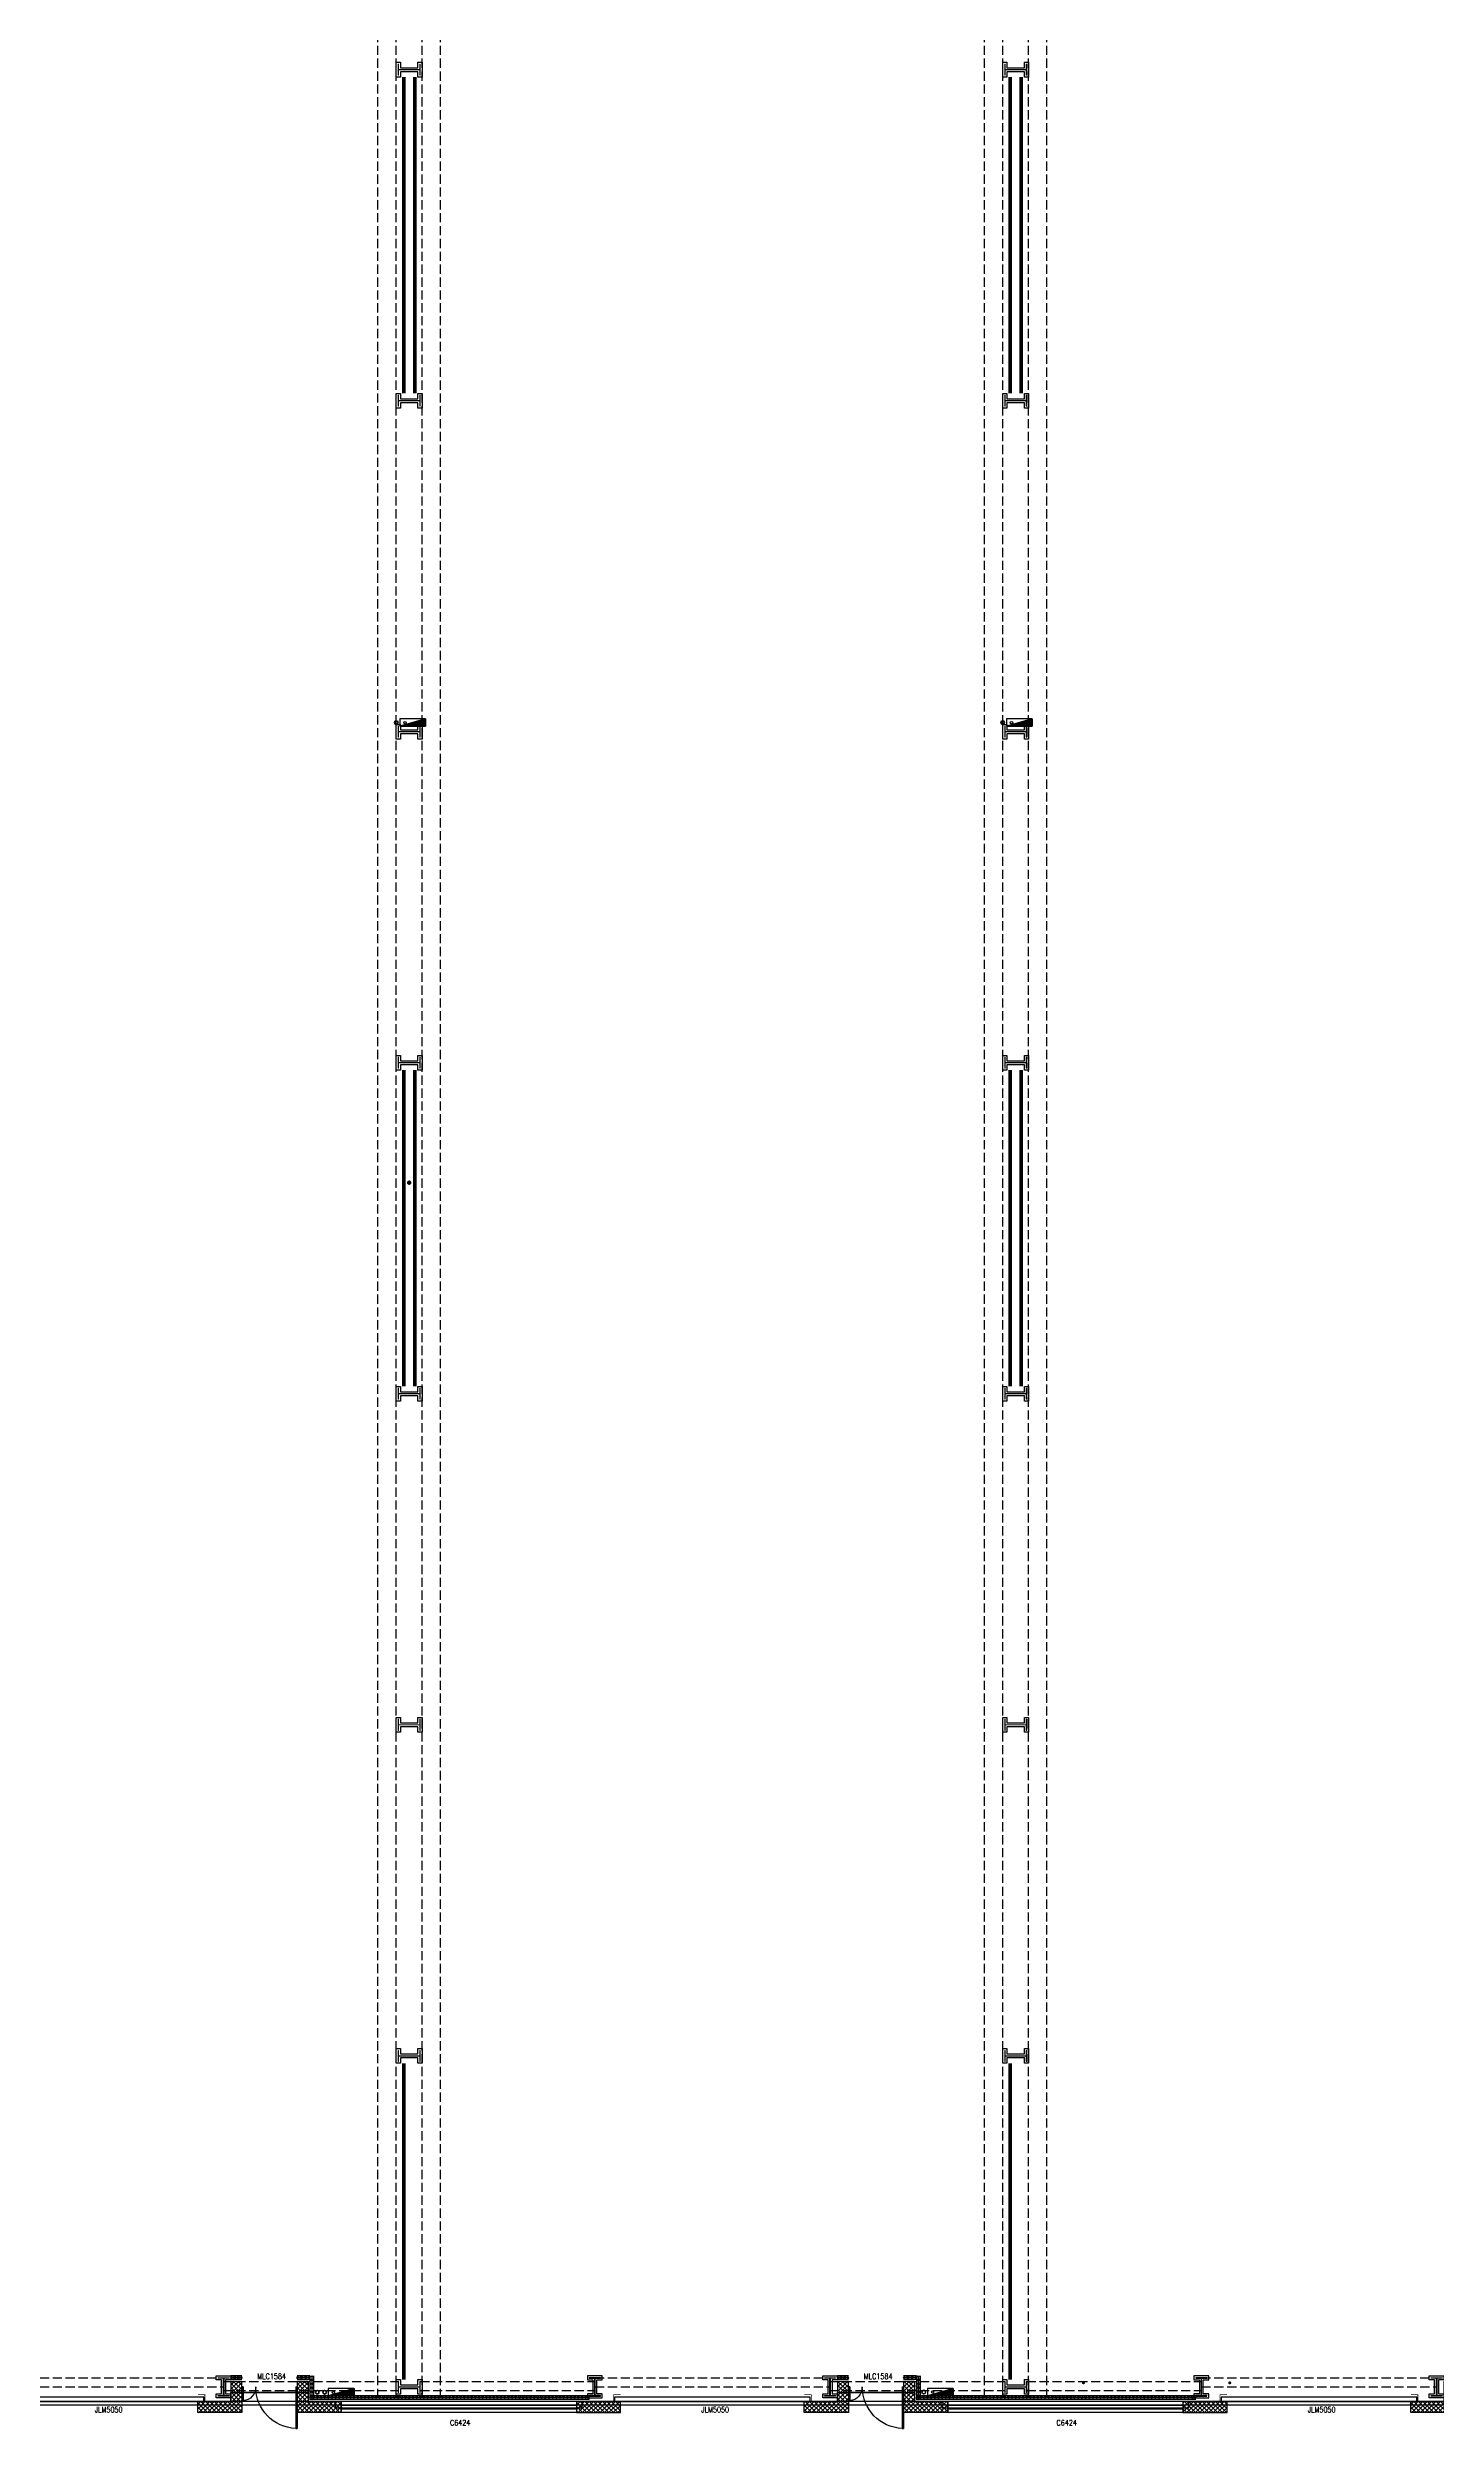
# Model space of a CAD drawing. Extents: x -474411 to 577939, y 0 to 1014176.
# Drawn here: x -220292 to -182508, y 740692 to 805420 of the extents above; entities that cross this region are included whole.
import ezdxf

# ---------------------------------------------------------------- set-up
doc = ezdxf.new("R2010")
doc.units = 0
doc.header["$LTSCALE"] = 1000
doc.header["$MEASUREMENT"] = 0
for name, pattern in [('10平面$0$DASH', [0.35, 0.25, -0.1]), ('CENTER', [2, 1.25, -0.25, 0.25, -0.25]), ('DASH', [0.35, 0.25, -0.1])]:
    doc.linetypes.add(name, pattern=pattern)
for name, color, linetype in [('10平面$0$WINDOW', 4, 'Continuous'), ('10平面$0$WINDOW_TEXT', 7, 'Continuous'), ('A-AXIS-DP', 126, 'Continuous'), ('A-AXIS-SYMB', 3, 'Continuous'), ('A-HATCH-2', 251, 'Continuous'), ('A-SFCE', 30, 'Continuous'), ('A-WINDOW', 140, 'Continuous'), ('AS-WALL', 40, 'Continuous'), ('AS-结构边线层', 200, 'Continuous'), ('DIM_SYMB', 3, 'Continuous'), ('PUB_HATCH', 8, 'Continuous'), ('SB_ZF消火栓', 10, 'Continuous'), ('建-窗', 4, 'Continuous'), ('建-门窗编号', 7, 'Continuous'), ('照明-灯具', 3, 'Continuous')]:
    doc.layers.add(name, color=color, linetype=linetype)
for name, color, linetype, lineweight in [('LG-ZF消防', 1, 'Continuous', 60), ('S-col', 2, 'Continuous', 0), ('柱间支撑', 6, 'CENTER', 0)]:
    doc.layers.add(name, color=color, linetype=linetype, lineweight=lineweight)
doc.styles.add('10平面$0$_TCH_WINDOW', font='SIMPLEX', dxfattribs={"height": 3.5, "bigfont": 'GBCBIG'})
doc.styles.add('A-WIN-LABEL', font='SIMPLEX', dxfattribs={"bigfont": 'GBCBIG'})
pattern_1 = [(45, (60, 0), (-60.000061, 60.000061), []), (135, (60, 0), (-60.000061, -60.000061), [])]

# ---------------------------------------------------------------- blocks, each defined once
blk = doc.blocks.new('10平面$0$$DorLib2D$00000126')
at = {"color": 0, "linetype": 'Continuous'}
for p, q in [((-0.532, 0.5), (-0.532, 0.9)), ((0.532, 0.9), (0.532, 0.5))]:
    blk.add_line(p, q, dxfattribs=at)
at = {"color": 0, "linetype": '10平面$0$DASH'}
for p, q in [((-0.532, 0.9), (0.532, 0.9)), ((-0.532, 0.5), (0.532, 0.5))]:
    blk.add_line(p, q, dxfattribs=at)
blk = doc.blocks.new('DOOR2DLIB$SYSLIB$00000123')
at = {"color": 0}
for p, q in [((0.475, -0.001), (0.475, 0.752)), ((0.475, 0.752), (0.5, 0.752)), ((0.5, -0.001), (0.5, 0.752)), ((-0.5, 0), (-0.5, 0.252)), ((-0.475, 0.252), (-0.5, 0.252)), ((-0.475, 0), (-0.475, 0.252)), ((-0.475, 0), (-0.5, 0)), ((0.475, -0.001), (0.5, -0.001))]:
    blk.add_line(p, q, dxfattribs=at)
for centre, radius, start, end in [((0.505, -0.002), 0.755, 92.2493, 179.7238), ((-0.501, 0.003), 0.251, 359.7899, 84.0974)]:
    blk.add_arc(centre, radius, start, end, dxfattribs=at)
blk = doc.blocks.new('G$C325EBD4F')
at = {"layer": 'PUB_HATCH'}
h = blk.add_hatch(dxfattribs=at)
h.set_pattern_fill('多孔材料', color=8, scale=30, style=0)
h.set_pattern_definition(pattern_1)
h.paths.add_polyline_path([(3700, -50), (3700, 250), (3400, 250)])
h = blk.add_hatch(dxfattribs=at)
h.set_pattern_fill('多孔材料', color=8, scale=30, style=0)
h.set_pattern_definition(pattern_1)
h.paths.add_polyline_path([(3700, -50), (3400, 250), (3400, -300), (3700, -600)])
h = blk.add_hatch(dxfattribs=at)
h.set_pattern_fill('多孔材料', color=8, scale=30, style=0)
h.set_pattern_definition(pattern_1)
h.paths.add_polyline_path([(5500, 250), (5200, 250), (5200, -50)])
h = blk.add_hatch(dxfattribs=at)
h.set_pattern_fill('多孔材料', color=8, scale=30, style=0)
h.set_pattern_definition(pattern_1)
h.paths.add_polyline_path([(5500, 250), (5200, -50), (5200, -600), (5500, -300)])
h = blk.add_hatch(dxfattribs=at)
h.set_pattern_fill('多孔材料', color=8, scale=30, style=0)
h.set_pattern_definition(pattern_1)
h.paths.add_polyline_path([(3700, -600), (3400, -300), (2500, -300), (2500, -600)])
h = blk.add_hatch(dxfattribs=at)
h.set_pattern_fill('多孔材料', color=8, scale=30, style=0)
h.set_pattern_definition(pattern_1)
h.paths.add_polyline_path([(6400, -300), (5500, -300), (5200, -600), (6400, -600)])
at = {"layer": '10平面$0$WINDOW', "color": 8}
blk.add_line((5200, -50), (3700, -50), dxfattribs=at)
at = {"layer": 'AS-WALL', "color": 8}
for p, q in [((3700, 250), (3400, 250)), ((3400, 250), (3400, -300)), ((3700, -50), (3700, 250)), ((5500, 250), (5200, 250)), ((5200, 250), (5200, -50)), ((5500, 250), (5500, -300)), ((3400, -300), (2500, -300)), ((2500, -600), (2500, -300)), ((3700, -600), (2500, -600)), ((3700, -50), (3700, -600)), ((5200, -50), (5200, -600)), ((6400, -600), (5200, -600)), ((6400, -300), (5500, -300)), ((6400, -600), (6400, -300))]:
    blk.add_line(p, q, dxfattribs=at)
at = {"layer": '10平面$0$WINDOW', "color": 8}
ref = blk.add_blockref('DOOR2DLIB$SYSLIB$00000123', (4450, 100), dxfattribs=dict(at, xscale=-1500, yscale=1500, zscale=300, rotation=180.0000000000445))
ref.add_attrib('A', 'MLC1584', (4117, 313), dxfattribs={"layer": '10平面$0$WINDOW_TEXT', "ltscale": 500, "height": 148.8, "style": '10平面$0$_TCH_WINDOW', "width": 0.705882})
ref = blk.add_blockref('10平面$0$$DorLib2D$00000126', (0, -450), dxfattribs=dict(at, xscale=5000, yscale=-300, zscale=300, rotation=180.0000000000008))
ref.add_attrib('A', 'JLM5050', (-301, -594), dxfattribs={"layer": '10平面$0$WINDOW_TEXT', "ltscale": 500, "height": 148.8, "style": '10平面$0$_TCH_WINDOW', "width": 0.705882})
blk = doc.blocks.new('43243')
at = {"layer": 'AS-结构边线层', "color": 8}
blk.add_lwpolyline([(-222244, 741420), (-215304, 741420), (-215304, 741670), (-213204, 741670), (-213204, 741420), (-212464, 741420), (-212464, 741250), (-205744, 741250), (-205744, 741420), (-198804, 741420), (-198804, 741670), (-196704, 741670), (-196704, 741420), (-195964, 741420), (-195964, 741250), (-189244, 741250), (-189244, 741420), (-182304, 741420)], dxfattribs=at)
blk = doc.blocks.new('w4234324')
at = {"layer": 'A-AXIS-DP', "color": 8}
for points in [[(-215654, 742070), (-215354, 742070), (-215354, 742058), (-215500, 742058), (-215500, 741582), (-215354, 741582), (-215354, 741570), (-215654, 741570), (-215654, 741582), (-215508, 741582), (-215508, 742058), (-215654, 742058), (-215654, 742070)], [(-205254, 742070), (-205554, 742070), (-205554, 742058), (-205408, 742058), (-205408, 741582), (-205554, 741582), (-205554, 741570), (-205254, 741570), (-205254, 741582), (-205400, 741582), (-205400, 742058), (-205254, 742058), (-205254, 742070)], [(-199154, 742070), (-198854, 742070), (-198854, 742058), (-199000, 742058), (-199000, 741582), (-198854, 741582), (-198854, 741570), (-199154, 741570), (-199154, 741582), (-199008, 741582), (-199008, 742058), (-199154, 742058), (-199154, 742070)], [(-188754, 742070), (-189054, 742070), (-189054, 742058), (-188908, 742058), (-188908, 741582), (-189054, 741582), (-189054, 741570), (-188754, 741570), (-188754, 741582), (-188900, 741582), (-188900, 742058), (-188754, 742058), (-188754, 742070)], [(-182654, 742070), (-182354, 742070), (-182354, 742058), (-182500, 742058), (-182500, 741582), (-182354, 741582), (-182354, 741570), (-182654, 741570), (-182654, 741582), (-182508, 741582), (-182508, 742058), (-182654, 742058), (-182654, 742070)]]:
    blk.add_lwpolyline(points, close=True, dxfattribs=at)
at = {"layer": 'A-HATCH-2', "color": 8}
for points in [[(-210804, 804620), (-210804, 805020), (-210692, 805020), (-210692, 804874), (-210216, 804874), (-210216, 805020), (-210104, 805020), (-210104, 804620), (-210216, 804620), (-210216, 804766), (-210692, 804766), (-210692, 804620)], [(-194304, 804620), (-194304, 805020), (-194192, 805020), (-194192, 804874), (-193716, 804874), (-193716, 805020), (-193604, 805020), (-193604, 804620), (-193716, 804620), (-193716, 804766), (-194192, 804766), (-194192, 804620)], [(-210804, 795620), (-210804, 796020), (-210692, 796020), (-210692, 795874), (-210216, 795874), (-210216, 796020), (-210104, 796020), (-210104, 795620), (-210216, 795620), (-210216, 795766), (-210692, 795766), (-210692, 795620)], [(-194304, 795620), (-194304, 796020), (-194192, 796020), (-194192, 795874), (-193716, 795874), (-193716, 796020), (-193604, 796020), (-193604, 795620), (-193716, 795620), (-193716, 795766), (-194192, 795766), (-194192, 795620)], [(-210804, 786620), (-210804, 787020), (-210692, 787020), (-210692, 786874), (-210216, 786874), (-210216, 787020), (-210104, 787020), (-210104, 786620), (-210216, 786620), (-210216, 786766), (-210692, 786766), (-210692, 786620)], [(-194304, 786620), (-194304, 787020), (-194192, 787020), (-194192, 786874), (-193716, 786874), (-193716, 787020), (-193604, 787020), (-193604, 786620), (-193716, 786620), (-193716, 786766), (-194192, 786766), (-194192, 786620)], [(-210804, 777620), (-210804, 778020), (-210692, 778020), (-210692, 777874), (-210216, 777874), (-210216, 778020), (-210104, 778020), (-210104, 777620), (-210216, 777620), (-210216, 777766), (-210692, 777766), (-210692, 777620)], [(-194304, 777620), (-194304, 778020), (-194192, 778020), (-194192, 777874), (-193716, 777874), (-193716, 778020), (-193604, 778020), (-193604, 777620), (-193716, 777620), (-193716, 777766), (-194192, 777766), (-194192, 777620)], [(-210804, 768620), (-210804, 769020), (-210692, 769020), (-210692, 768874), (-210216, 768874), (-210216, 769020), (-210104, 769020), (-210104, 768620), (-210216, 768620), (-210216, 768766), (-210692, 768766), (-210692, 768620)], [(-194304, 768620), (-194304, 769020), (-194192, 769020), (-194192, 768874), (-193716, 768874), (-193716, 769020), (-193604, 769020), (-193604, 768620), (-193716, 768620), (-193716, 768766), (-194192, 768766), (-194192, 768620)], [(-210804, 759620), (-210804, 760020), (-210692, 760020), (-210692, 759874), (-210216, 759874), (-210216, 760020), (-210104, 760020), (-210104, 759620), (-210216, 759620), (-210216, 759766), (-210692, 759766), (-210692, 759620)], [(-194304, 759620), (-194304, 760020), (-194192, 760020), (-194192, 759874), (-193716, 759874), (-193716, 760020), (-193604, 760020), (-193604, 759620), (-193716, 759620), (-193716, 759766), (-194192, 759766), (-194192, 759620)], [(-210804, 750620), (-210804, 751020), (-210692, 751020), (-210692, 750874), (-210216, 750874), (-210216, 751020), (-210104, 751020), (-210104, 750620), (-210216, 750620), (-210216, 750766), (-210692, 750766), (-210692, 750620)], [(-194304, 750620), (-194304, 751020), (-194192, 751020), (-194192, 750874), (-193716, 750874), (-193716, 751020), (-193604, 751020), (-193604, 750620), (-193716, 750620), (-193716, 750766), (-194192, 750766), (-194192, 750620)], [(-215704, 742120), (-215304, 742120), (-215304, 742008), (-215450, 742008), (-215450, 741632), (-215304, 741632), (-215304, 741520), (-215704, 741520), (-215704, 741632), (-215558, 741632), (-215558, 742008), (-215704, 742008)], [(-210804, 741620), (-210804, 742020), (-210692, 742020), (-210692, 741874), (-210216, 741874), (-210216, 742020), (-210104, 742020), (-210104, 741620), (-210216, 741620), (-210216, 741766), (-210692, 741766), (-210692, 741620)], [(-210804, 741620), (-210804, 742020), (-210692, 742020), (-210692, 741874), (-210216, 741874), (-210216, 742020), (-210104, 742020), (-210104, 741620), (-210216, 741620), (-210216, 741766), (-210692, 741766), (-210692, 741620)], [(-205204, 742120), (-205604, 742120), (-205604, 742008), (-205458, 742008), (-205458, 741632), (-205604, 741632), (-205604, 741520), (-205204, 741520), (-205204, 741632), (-205350, 741632), (-205350, 742008), (-205204, 742008)], [(-199204, 742120), (-198804, 742120), (-198804, 742008), (-198950, 742008), (-198950, 741632), (-198804, 741632), (-198804, 741520), (-199204, 741520), (-199204, 741632), (-199058, 741632), (-199058, 742008), (-199204, 742008)], [(-194304, 741620), (-194304, 742020), (-194192, 742020), (-194192, 741874), (-193716, 741874), (-193716, 742020), (-193604, 742020), (-193604, 741620), (-193716, 741620), (-193716, 741766), (-194192, 741766), (-194192, 741620)], [(-194304, 741620), (-194304, 742020), (-194192, 742020), (-194192, 741874), (-193716, 741874), (-193716, 742020), (-193604, 742020), (-193604, 741620), (-193716, 741620), (-193716, 741766), (-194192, 741766), (-194192, 741620)], [(-188704, 742120), (-189104, 742120), (-189104, 742008), (-188958, 742008), (-188958, 741632), (-189104, 741632), (-189104, 741520), (-188704, 741520), (-188704, 741632), (-188850, 741632), (-188850, 742008), (-188704, 742008)], [(-182704, 742120), (-182304, 742120), (-182304, 742008), (-182450, 742008), (-182450, 741632), (-182304, 741632), (-182304, 741520), (-182704, 741520), (-182704, 741632), (-182558, 741632), (-182558, 742008), (-182704, 742008)]]:
    blk.add_lwpolyline(points, close=True, dxfattribs=at)
at = {"layer": 'S-col', "color": 8}
for points in [[(-210754, 804670), (-210754, 804970), (-210742, 804970), (-210742, 804824), (-210166, 804824), (-210166, 804970), (-210154, 804970), (-210154, 804670), (-210166, 804670), (-210166, 804816), (-210742, 804816), (-210742, 804670)], [(-194254, 804670), (-194254, 804970), (-194242, 804970), (-194242, 804824), (-193666, 804824), (-193666, 804970), (-193654, 804970), (-193654, 804670), (-193666, 804670), (-193666, 804816), (-194242, 804816), (-194242, 804670)], [(-210754, 795670), (-210754, 795970), (-210742, 795970), (-210742, 795824), (-210166, 795824), (-210166, 795970), (-210154, 795970), (-210154, 795670), (-210166, 795670), (-210166, 795816), (-210742, 795816), (-210742, 795670)], [(-194254, 795670), (-194254, 795970), (-194242, 795970), (-194242, 795824), (-193666, 795824), (-193666, 795970), (-193654, 795970), (-193654, 795670), (-193666, 795670), (-193666, 795816), (-194242, 795816), (-194242, 795670)], [(-210754, 786670), (-210754, 786970), (-210742, 786970), (-210742, 786824), (-210166, 786824), (-210166, 786970), (-210154, 786970), (-210154, 786670), (-210166, 786670), (-210166, 786816), (-210742, 786816), (-210742, 786670)], [(-194254, 786670), (-194254, 786970), (-194242, 786970), (-194242, 786824), (-193666, 786824), (-193666, 786970), (-193654, 786970), (-193654, 786670), (-193666, 786670), (-193666, 786816), (-194242, 786816), (-194242, 786670)], [(-210754, 777670), (-210754, 777970), (-210742, 777970), (-210742, 777824), (-210166, 777824), (-210166, 777970), (-210154, 777970), (-210154, 777670), (-210166, 777670), (-210166, 777816), (-210742, 777816), (-210742, 777670)], [(-194254, 777670), (-194254, 777970), (-194242, 777970), (-194242, 777824), (-193666, 777824), (-193666, 777970), (-193654, 777970), (-193654, 777670), (-193666, 777670), (-193666, 777816), (-194242, 777816), (-194242, 777670)], [(-210754, 768670), (-210754, 768970), (-210742, 768970), (-210742, 768824), (-210166, 768824), (-210166, 768970), (-210154, 768970), (-210154, 768670), (-210166, 768670), (-210166, 768816), (-210742, 768816), (-210742, 768670)], [(-194254, 768670), (-194254, 768970), (-194242, 768970), (-194242, 768824), (-193666, 768824), (-193666, 768970), (-193654, 768970), (-193654, 768670), (-193666, 768670), (-193666, 768816), (-194242, 768816), (-194242, 768670)], [(-210754, 759670), (-210754, 759970), (-210742, 759970), (-210742, 759824), (-210166, 759824), (-210166, 759970), (-210154, 759970), (-210154, 759670), (-210166, 759670), (-210166, 759816), (-210742, 759816), (-210742, 759670)], [(-194254, 759670), (-194254, 759970), (-194242, 759970), (-194242, 759824), (-193666, 759824), (-193666, 759970), (-193654, 759970), (-193654, 759670), (-193666, 759670), (-193666, 759816), (-194242, 759816), (-194242, 759670)], [(-210754, 750670), (-210754, 750970), (-210742, 750970), (-210742, 750824), (-210166, 750824), (-210166, 750970), (-210154, 750970), (-210154, 750670), (-210166, 750670), (-210166, 750816), (-210742, 750816), (-210742, 750670)], [(-194254, 750670), (-194254, 750970), (-194242, 750970), (-194242, 750824), (-193666, 750824), (-193666, 750970), (-193654, 750970), (-193654, 750670), (-193666, 750670), (-193666, 750816), (-194242, 750816), (-194242, 750670)], [(-210754, 741670), (-210754, 741970), (-210742, 741970), (-210742, 741824), (-210166, 741824), (-210166, 741970), (-210154, 741970), (-210154, 741670), (-210166, 741670), (-210166, 741816), (-210742, 741816), (-210742, 741670)], [(-210754, 741670), (-210754, 741970), (-210742, 741970), (-210742, 741824), (-210166, 741824), (-210166, 741970), (-210154, 741970), (-210154, 741670), (-210166, 741670), (-210166, 741816), (-210742, 741816), (-210742, 741670)], [(-194254, 741670), (-194254, 741970), (-194242, 741970), (-194242, 741824), (-193666, 741824), (-193666, 741970), (-193654, 741970), (-193654, 741670), (-193666, 741670), (-193666, 741816), (-194242, 741816), (-194242, 741670)], [(-194254, 741670), (-194254, 741970), (-194242, 741970), (-194242, 741824), (-193666, 741824), (-193666, 741970), (-193654, 741970), (-193654, 741670), (-193666, 741670), (-193666, 741816), (-194242, 741816), (-194242, 741670)]]:
    blk.add_lwpolyline(points, close=True, dxfattribs=at)
blk = doc.blocks.new('34242343243')
at = {"color": 8}
for p, q in [((-215204, 742120), (-215304, 742120)), ((-215204, 742070), (-215304, 742070)), ((-215204, 742020), (-215304, 742020)), ((-215104, 742120), (-215204, 742120)), ((-215104, 742070), (-215204, 742070)), ((-215104, 742020), (-215204, 742020)), ((-215004, 742120), (-215104, 742120)), ((-215004, 742070), (-215104, 742070)), ((-215004, 742020), (-215104, 742020)), ((-213388, 742120), (-213504, 742120)), ((-213388, 742070), (-213504, 742070)), ((-213388, 742020), (-213504, 742020)), ((-213271, 742120), (-213388, 742120)), ((-213271, 742070), (-213388, 742070)), ((-213271, 742020), (-213388, 742020)), ((-213154, 742120), (-213271, 742120)), ((-213154, 742070), (-213271, 742070)), ((-213154, 742020), (-213271, 742020)), ((-213154, 742120), (-213154, 742012)), ((-213154, 742012), (-213154, 741903)), ((-213154, 741903), (-213154, 741795)), ((-213154, 741795), (-213154, 741687)), ((-213104, 742120), (-213104, 742012)), ((-213104, 742012), (-213104, 741903)), ((-213104, 741903), (-213104, 741795)), ((-213104, 741795), (-213104, 741687)), ((-213054, 742120), (-213054, 742012)), ((-213054, 742012), (-213054, 741903)), ((-213054, 741903), (-213054, 741795)), ((-213054, 741795), (-213054, 741687)), ((-198704, 742120), (-198804, 742120)), ((-198704, 742070), (-198804, 742070)), ((-198704, 742020), (-198804, 742020)), ((-198604, 742120), (-198704, 742120)), ((-198604, 742070), (-198704, 742070)), ((-198604, 742020), (-198704, 742020)), ((-198504, 742120), (-198604, 742120)), ((-198504, 742070), (-198604, 742070)), ((-198504, 742020), (-198604, 742020)), ((-196888, 742120), (-197004, 742120)), ((-196888, 742070), (-197004, 742070)), ((-196888, 742020), (-197004, 742020)), ((-196771, 742120), (-196888, 742120)), ((-196771, 742070), (-196888, 742070)), ((-196771, 742020), (-196888, 742020)), ((-196654, 742120), (-196771, 742120)), ((-196654, 742070), (-196771, 742070)), ((-196654, 742020), (-196771, 742020)), ((-196654, 742120), (-196654, 742012)), ((-196654, 742012), (-196654, 741903)), ((-196654, 741903), (-196654, 741795)), ((-196654, 741795), (-196654, 741687)), ((-196604, 742120), (-196604, 742012)), ((-196604, 742012), (-196604, 741903)), ((-196604, 741903), (-196604, 741795)), ((-196604, 741795), (-196604, 741687)), ((-196554, 742120), (-196554, 742012)), ((-196554, 742012), (-196554, 741903)), ((-196554, 741903), (-196554, 741795)), ((-196554, 741795), (-196554, 741687)), ((-213154, 741687), (-213154, 741578)), ((-213154, 741578), (-213154, 741470)), ((-213104, 741687), (-213104, 741578)), ((-213104, 741578), (-213104, 741470)), ((-213054, 741687), (-213054, 741578)), ((-213054, 741578), (-213054, 741470)), ((-196654, 741687), (-196654, 741578)), ((-196654, 741578), (-196654, 741470)), ((-196604, 741687), (-196604, 741578)), ((-196604, 741578), (-196604, 741470)), ((-196554, 741687), (-196554, 741578)), ((-196554, 741578), (-196554, 741470))]:
    blk.add_line(p, q, dxfattribs=at)
for points in [[(-213054, 741576), (-213154, 741576)], [(-213054, 741526), (-213154, 741526)], [(-213054, 741476), (-213154, 741476)], [(-212954, 741576), (-213054, 741576)], [(-212954, 741526), (-213054, 741526)], [(-212954, 741476), (-213054, 741476)], [(-212854, 741576), (-212954, 741576)], [(-212854, 741526), (-212954, 741526)], [(-212854, 741476), (-212954, 741476)], [(-212754, 741576), (-212854, 741576)], [(-212754, 741526), (-212854, 741526)], [(-212754, 741476), (-212854, 741476)], [(-212654, 741576), (-212754, 741576)], [(-212654, 741526), (-212754, 741526)], [(-212654, 741476), (-212754, 741476)], [(-212554, 741576), (-212654, 741576)], [(-212554, 741526), (-212654, 741526)], [(-212554, 741476), (-212654, 741476)], [(-212454, 741576), (-212554, 741576)], [(-212454, 741526), (-212554, 741526)], [(-212454, 741476), (-212554, 741476)], [(-212354, 741576), (-212454, 741576)], [(-212354, 741526), (-212454, 741526)], [(-212354, 741476), (-212454, 741476)], [(-212254, 741576), (-212354, 741576)], [(-212254, 741526), (-212354, 741526)], [(-212254, 741476), (-212354, 741476)], [(-212154, 741576), (-212254, 741576)], [(-212154, 741526), (-212254, 741526)], [(-212154, 741476), (-212254, 741476)], [(-212054, 741576), (-212154, 741576)], [(-212054, 741526), (-212154, 741526)], [(-212054, 741476), (-212154, 741476)], [(-211954, 741576), (-212054, 741576)], [(-211954, 741526), (-212054, 741526)], [(-211954, 741476), (-212054, 741476)], [(-211854, 741576), (-211954, 741576)], [(-211854, 741526), (-211954, 741526)], [(-211854, 741476), (-211954, 741476)], [(-211754, 741576), (-211854, 741576)], [(-211754, 741526), (-211854, 741526)], [(-211754, 741476), (-211854, 741476)], [(-211654, 741576), (-211754, 741576)], [(-211654, 741526), (-211754, 741526)], [(-211654, 741476), (-211754, 741476)], [(-211554, 741576), (-211654, 741576)], [(-211554, 741526), (-211654, 741526)], [(-211554, 741476), (-211654, 741476)], [(-211454, 741576), (-211554, 741576)], [(-211454, 741526), (-211554, 741526)], [(-211454, 741476), (-211554, 741476)], [(-211354, 741576), (-211454, 741576)], [(-211354, 741526), (-211454, 741526)], [(-211354, 741476), (-211454, 741476)], [(-211254, 741576), (-211354, 741576)], [(-211254, 741526), (-211354, 741526)], [(-211254, 741476), (-211354, 741476)], [(-211154, 741576), (-211254, 741576)], [(-211154, 741526), (-211254, 741526)], [(-211154, 741476), (-211254, 741476)], [(-211054, 741576), (-211154, 741576)], [(-211054, 741526), (-211154, 741526)], [(-211054, 741476), (-211154, 741476)], [(-210954, 741576), (-211054, 741576)], [(-210954, 741526), (-211054, 741526)], [(-210954, 741476), (-211054, 741476)], [(-210854, 741576), (-210954, 741576)], [(-210854, 741526), (-210954, 741526)], [(-210854, 741476), (-210954, 741476)], [(-210754, 741576), (-210854, 741576)], [(-210754, 741526), (-210854, 741526)], [(-210754, 741476), (-210854, 741476)], [(-210654, 741576), (-210754, 741576)], [(-210654, 741526), (-210754, 741526)], [(-210654, 741476), (-210754, 741476)], [(-210554, 741576), (-210654, 741576)], [(-210554, 741526), (-210654, 741526)], [(-210554, 741476), (-210654, 741476)], [(-210454, 741576), (-210554, 741576)], [(-210454, 741526), (-210554, 741526)], [(-210454, 741476), (-210554, 741476)], [(-210354, 741576), (-210454, 741576)], [(-210354, 741526), (-210454, 741526)], [(-210354, 741476), (-210454, 741476)], [(-210254, 741576), (-210354, 741576)], [(-210254, 741526), (-210354, 741526)], [(-210254, 741476), (-210354, 741476)], [(-210154, 741576), (-210254, 741576)], [(-210154, 741526), (-210254, 741526)], [(-210154, 741476), (-210254, 741476)], [(-210054, 741576), (-210154, 741576)], [(-210054, 741526), (-210154, 741526)], [(-210054, 741476), (-210154, 741476)], [(-209954, 741576), (-210054, 741576)], [(-209954, 741526), (-210054, 741526)], [(-209954, 741476), (-210054, 741476)], [(-209854, 741576), (-209954, 741576)], [(-209854, 741526), (-209954, 741526)], [(-209854, 741476), (-209954, 741476)], [(-209754, 741576), (-209854, 741576)], [(-209754, 741526), (-209854, 741526)], [(-209754, 741476), (-209854, 741476)], [(-209654, 741576), (-209754, 741576)], [(-209654, 741526), (-209754, 741526)], [(-209654, 741476), (-209754, 741476)], [(-209554, 741576), (-209654, 741576)], [(-209554, 741526), (-209654, 741526)], [(-209554, 741476), (-209654, 741476)], [(-209454, 741576), (-209554, 741576)], [(-209454, 741526), (-209554, 741526)], [(-209454, 741476), (-209554, 741476)], [(-209354, 741576), (-209454, 741576)], [(-209354, 741526), (-209454, 741526)], [(-209354, 741476), (-209454, 741476)], [(-209254, 741576), (-209354, 741576)], [(-209254, 741526), (-209354, 741526)], [(-209254, 741476), (-209354, 741476)], [(-209154, 741576), (-209254, 741576)], [(-209154, 741526), (-209254, 741526)], [(-209154, 741476), (-209254, 741476)], [(-209054, 741576), (-209154, 741576)], [(-209054, 741526), (-209154, 741526)], [(-209054, 741476), (-209154, 741476)], [(-208954, 741576), (-209054, 741576)], [(-208954, 741526), (-209054, 741526)], [(-208954, 741476), (-209054, 741476)], [(-208854, 741576), (-208954, 741576)], [(-208854, 741526), (-208954, 741526)], [(-208854, 741476), (-208954, 741476)], [(-208754, 741576), (-208854, 741576)], [(-208754, 741526), (-208854, 741526)], [(-208754, 741476), (-208854, 741476)], [(-208654, 741576), (-208754, 741576)], [(-208654, 741526), (-208754, 741526)], [(-208654, 741476), (-208754, 741476)], [(-208554, 741576), (-208654, 741576)], [(-208554, 741526), (-208654, 741526)], [(-208554, 741476), (-208654, 741476)], [(-208454, 741576), (-208554, 741576)], [(-208454, 741526), (-208554, 741526)], [(-208454, 741476), (-208554, 741476)], [(-208354, 741576), (-208454, 741576)], [(-208354, 741526), (-208454, 741526)], [(-208354, 741476), (-208454, 741476)], [(-208254, 741576), (-208354, 741576)], [(-208254, 741526), (-208354, 741526)], [(-208254, 741476), (-208354, 741476)], [(-208154, 741576), (-208254, 741576)], [(-208154, 741526), (-208254, 741526)], [(-208154, 741476), (-208254, 741476)], [(-208054, 741576), (-208154, 741576)], [(-208054, 741526), (-208154, 741526)], [(-208054, 741476), (-208154, 741476)], [(-207954, 741576), (-208054, 741576)], [(-207954, 741526), (-208054, 741526)], [(-207954, 741476), (-208054, 741476)], [(-207854, 741576), (-207954, 741576)], [(-207854, 741526), (-207954, 741526)], [(-207854, 741476), (-207954, 741476)], [(-207754, 741576), (-207854, 741576)], [(-207754, 741526), (-207854, 741526)], [(-207754, 741476), (-207854, 741476)], [(-207654, 741576), (-207754, 741576)], [(-207654, 741526), (-207754, 741526)], [(-207654, 741476), (-207754, 741476)], [(-207554, 741576), (-207654, 741576)], [(-207554, 741526), (-207654, 741526)], [(-207554, 741476), (-207654, 741476)], [(-207454, 741576), (-207554, 741576)], [(-207454, 741526), (-207554, 741526)], [(-207454, 741476), (-207554, 741476)], [(-207354, 741576), (-207454, 741576)], [(-207354, 741526), (-207454, 741526)], [(-207354, 741476), (-207454, 741476)], [(-207254, 741576), (-207354, 741576)], [(-207254, 741526), (-207354, 741526)], [(-207254, 741476), (-207354, 741476)], [(-207154, 741576), (-207254, 741576)], [(-207154, 741526), (-207254, 741526)], [(-207154, 741476), (-207254, 741476)], [(-207054, 741576), (-207154, 741576)], [(-207054, 741526), (-207154, 741526)], [(-207054, 741476), (-207154, 741476)], [(-206954, 741576), (-207054, 741576)], [(-206954, 741526), (-207054, 741526)], [(-206954, 741476), (-207054, 741476)], [(-206854, 741576), (-206954, 741576)], [(-206854, 741526), (-206954, 741526)], [(-206854, 741476), (-206954, 741476)], [(-206754, 741576), (-206854, 741576)], [(-206754, 741526), (-206854, 741526)], [(-206754, 741476), (-206854, 741476)], [(-206654, 741576), (-206754, 741576)], [(-206654, 741526), (-206754, 741526)], [(-206654, 741476), (-206754, 741476)], [(-206554, 741576), (-206654, 741576)], [(-206554, 741526), (-206654, 741526)], [(-206554, 741476), (-206654, 741476)], [(-206454, 741576), (-206554, 741576)], [(-206454, 741526), (-206554, 741526)], [(-206454, 741476), (-206554, 741476)], [(-206354, 741576), (-206454, 741576)], [(-206354, 741526), (-206454, 741526)], [(-206354, 741476), (-206454, 741476)], [(-206254, 741576), (-206354, 741576)], [(-206254, 741526), (-206354, 741526)], [(-206254, 741476), (-206354, 741476)], [(-206154, 741576), (-206254, 741576)], [(-206154, 741526), (-206254, 741526)], [(-206154, 741476), (-206254, 741476)], [(-206054, 741576), (-206154, 741576)], [(-206054, 741526), (-206154, 741526)], [(-206054, 741476), (-206154, 741476)], [(-205954, 741576), (-206054, 741576)], [(-205954, 741526), (-206054, 741526)], [(-205954, 741476), (-206054, 741476)], [(-205854, 741576), (-205954, 741576)], [(-205854, 741526), (-205954, 741526)], [(-205854, 741476), (-205954, 741476)], [(-205754, 741576), (-205854, 741576)], [(-205754, 741526), (-205854, 741526)], [(-205754, 741476), (-205854, 741476)], [(-205654, 741576), (-205754, 741576)], [(-205654, 741526), (-205754, 741526)], [(-205654, 741476), (-205754, 741476)], [(-205554, 741576), (-205654, 741576)], [(-205554, 741526), (-205654, 741526)], [(-205554, 741476), (-205654, 741476)], [(-196554, 741576), (-196654, 741576)], [(-196554, 741526), (-196654, 741526)], [(-196554, 741476), (-196654, 741476)], [(-196454, 741576), (-196554, 741576)], [(-196454, 741526), (-196554, 741526)], [(-196454, 741476), (-196554, 741476)], [(-196354, 741576), (-196454, 741576)], [(-196354, 741526), (-196454, 741526)], [(-196354, 741476), (-196454, 741476)], [(-196254, 741576), (-196354, 741576)], [(-196254, 741526), (-196354, 741526)], [(-196254, 741476), (-196354, 741476)], [(-196154, 741576), (-196254, 741576)], [(-196154, 741526), (-196254, 741526)], [(-196154, 741476), (-196254, 741476)], [(-196054, 741576), (-196154, 741576)], [(-196054, 741526), (-196154, 741526)], [(-196054, 741476), (-196154, 741476)], [(-195954, 741576), (-196054, 741576)], [(-195954, 741526), (-196054, 741526)], [(-195954, 741476), (-196054, 741476)], [(-195854, 741576), (-195954, 741576)], [(-195854, 741526), (-195954, 741526)], [(-195854, 741476), (-195954, 741476)], [(-195754, 741576), (-195854, 741576)], [(-195754, 741526), (-195854, 741526)], [(-195754, 741476), (-195854, 741476)], [(-195654, 741576), (-195754, 741576)], [(-195654, 741526), (-195754, 741526)], [(-195654, 741476), (-195754, 741476)], [(-195554, 741576), (-195654, 741576)], [(-195554, 741526), (-195654, 741526)], [(-195554, 741476), (-195654, 741476)], [(-195454, 741576), (-195554, 741576)], [(-195454, 741526), (-195554, 741526)], [(-195454, 741476), (-195554, 741476)], [(-195354, 741576), (-195454, 741576)], [(-195354, 741526), (-195454, 741526)], [(-195354, 741476), (-195454, 741476)], [(-195254, 741576), (-195354, 741576)], [(-195254, 741526), (-195354, 741526)], [(-195254, 741476), (-195354, 741476)], [(-195154, 741576), (-195254, 741576)], [(-195154, 741526), (-195254, 741526)], [(-195154, 741476), (-195254, 741476)], [(-195054, 741576), (-195154, 741576)], [(-195054, 741526), (-195154, 741526)], [(-195054, 741476), (-195154, 741476)], [(-194954, 741576), (-195054, 741576)], [(-194954, 741526), (-195054, 741526)], [(-194954, 741476), (-195054, 741476)], [(-194854, 741576), (-194954, 741576)], [(-194854, 741526), (-194954, 741526)], [(-194854, 741476), (-194954, 741476)], [(-194754, 741576), (-194854, 741576)], [(-194754, 741526), (-194854, 741526)], [(-194754, 741476), (-194854, 741476)], [(-194654, 741576), (-194754, 741576)], [(-194654, 741526), (-194754, 741526)], [(-194654, 741476), (-194754, 741476)], [(-194554, 741576), (-194654, 741576)], [(-194554, 741526), (-194654, 741526)], [(-194554, 741476), (-194654, 741476)], [(-194454, 741576), (-194554, 741576)], [(-194454, 741526), (-194554, 741526)], [(-194454, 741476), (-194554, 741476)], [(-194354, 741576), (-194454, 741576)], [(-194354, 741526), (-194454, 741526)], [(-194354, 741476), (-194454, 741476)], [(-194254, 741576), (-194354, 741576)], [(-194254, 741526), (-194354, 741526)], [(-194254, 741476), (-194354, 741476)], [(-194154, 741576), (-194254, 741576)], [(-194154, 741526), (-194254, 741526)], [(-194154, 741476), (-194254, 741476)], [(-194054, 741576), (-194154, 741576)], [(-194054, 741526), (-194154, 741526)], [(-194054, 741476), (-194154, 741476)], [(-193954, 741576), (-194054, 741576)], [(-193954, 741526), (-194054, 741526)], [(-193954, 741476), (-194054, 741476)], [(-193854, 741576), (-193954, 741576)], [(-193854, 741526), (-193954, 741526)], [(-193854, 741476), (-193954, 741476)], [(-193754, 741576), (-193854, 741576)], [(-193754, 741526), (-193854, 741526)], [(-193754, 741476), (-193854, 741476)], [(-193654, 741576), (-193754, 741576)], [(-193654, 741526), (-193754, 741526)], [(-193654, 741476), (-193754, 741476)], [(-193554, 741576), (-193654, 741576)], [(-193554, 741526), (-193654, 741526)], [(-193554, 741476), (-193654, 741476)], [(-193454, 741576), (-193554, 741576)], [(-193454, 741526), (-193554, 741526)], [(-193454, 741476), (-193554, 741476)], [(-193354, 741576), (-193454, 741576)], [(-193354, 741526), (-193454, 741526)], [(-193354, 741476), (-193454, 741476)], [(-193254, 741576), (-193354, 741576)], [(-193254, 741526), (-193354, 741526)], [(-193254, 741476), (-193354, 741476)], [(-193154, 741576), (-193254, 741576)], [(-193154, 741526), (-193254, 741526)], [(-193154, 741476), (-193254, 741476)], [(-193054, 741576), (-193154, 741576)], [(-193054, 741526), (-193154, 741526)], [(-193054, 741476), (-193154, 741476)], [(-192954, 741576), (-193054, 741576)], [(-192954, 741526), (-193054, 741526)], [(-192954, 741476), (-193054, 741476)], [(-192854, 741576), (-192954, 741576)], [(-192854, 741526), (-192954, 741526)], [(-192854, 741476), (-192954, 741476)], [(-192754, 741576), (-192854, 741576)], [(-192754, 741526), (-192854, 741526)], [(-192754, 741476), (-192854, 741476)], [(-192654, 741576), (-192754, 741576)], [(-192654, 741526), (-192754, 741526)], [(-192654, 741476), (-192754, 741476)], [(-192554, 741576), (-192654, 741576)], [(-192554, 741526), (-192654, 741526)], [(-192554, 741476), (-192654, 741476)], [(-192454, 741576), (-192554, 741576)], [(-192454, 741526), (-192554, 741526)], [(-192454, 741476), (-192554, 741476)], [(-192354, 741576), (-192454, 741576)], [(-192354, 741526), (-192454, 741526)], [(-192354, 741476), (-192454, 741476)], [(-192254, 741576), (-192354, 741576)], [(-192254, 741526), (-192354, 741526)], [(-192254, 741476), (-192354, 741476)], [(-192154, 741576), (-192254, 741576)], [(-192154, 741526), (-192254, 741526)], [(-192154, 741476), (-192254, 741476)], [(-192054, 741576), (-192154, 741576)], [(-192054, 741526), (-192154, 741526)], [(-192054, 741476), (-192154, 741476)], [(-191954, 741576), (-192054, 741576)], [(-191954, 741526), (-192054, 741526)], [(-191954, 741476), (-192054, 741476)], [(-191854, 741576), (-191954, 741576)], [(-191854, 741526), (-191954, 741526)], [(-191854, 741476), (-191954, 741476)], [(-191754, 741576), (-191854, 741576)], [(-191754, 741526), (-191854, 741526)], [(-191754, 741476), (-191854, 741476)], [(-191654, 741576), (-191754, 741576)], [(-191654, 741526), (-191754, 741526)], [(-191654, 741476), (-191754, 741476)], [(-191554, 741576), (-191654, 741576)], [(-191554, 741526), (-191654, 741526)], [(-191554, 741476), (-191654, 741476)], [(-191454, 741576), (-191554, 741576)], [(-191454, 741526), (-191554, 741526)], [(-191454, 741476), (-191554, 741476)], [(-191354, 741576), (-191454, 741576)], [(-191354, 741526), (-191454, 741526)], [(-191354, 741476), (-191454, 741476)], [(-191254, 741576), (-191354, 741576)], [(-191254, 741526), (-191354, 741526)], [(-191254, 741476), (-191354, 741476)], [(-191154, 741576), (-191254, 741576)], [(-191154, 741526), (-191254, 741526)], [(-191154, 741476), (-191254, 741476)], [(-191054, 741576), (-191154, 741576)], [(-191054, 741526), (-191154, 741526)], [(-191054, 741476), (-191154, 741476)], [(-190954, 741576), (-191054, 741576)], [(-190954, 741526), (-191054, 741526)], [(-190954, 741476), (-191054, 741476)], [(-190854, 741576), (-190954, 741576)], [(-190854, 741526), (-190954, 741526)], [(-190854, 741476), (-190954, 741476)], [(-190754, 741576), (-190854, 741576)], [(-190754, 741526), (-190854, 741526)], [(-190754, 741476), (-190854, 741476)], [(-190654, 741576), (-190754, 741576)], [(-190654, 741526), (-190754, 741526)], [(-190654, 741476), (-190754, 741476)], [(-190554, 741576), (-190654, 741576)], [(-190554, 741526), (-190654, 741526)], [(-190554, 741476), (-190654, 741476)], [(-190454, 741576), (-190554, 741576)], [(-190454, 741526), (-190554, 741526)], [(-190454, 741476), (-190554, 741476)], [(-190354, 741576), (-190454, 741576)], [(-190354, 741526), (-190454, 741526)], [(-190354, 741476), (-190454, 741476)], [(-190254, 741576), (-190354, 741576)], [(-190254, 741526), (-190354, 741526)], [(-190254, 741476), (-190354, 741476)], [(-190154, 741576), (-190254, 741576)], [(-190154, 741526), (-190254, 741526)], [(-190154, 741476), (-190254, 741476)], [(-190054, 741576), (-190154, 741576)], [(-190054, 741526), (-190154, 741526)], [(-190054, 741476), (-190154, 741476)], [(-189954, 741576), (-190054, 741576)], [(-189954, 741526), (-190054, 741526)], [(-189954, 741476), (-190054, 741476)], [(-189854, 741576), (-189954, 741576)], [(-189854, 741526), (-189954, 741526)], [(-189854, 741476), (-189954, 741476)], [(-189754, 741576), (-189854, 741576)], [(-189754, 741526), (-189854, 741526)], [(-189754, 741476), (-189854, 741476)], [(-189654, 741576), (-189754, 741576)], [(-189654, 741526), (-189754, 741526)], [(-189654, 741476), (-189754, 741476)], [(-189554, 741576), (-189654, 741576)], [(-189554, 741526), (-189654, 741526)], [(-189554, 741476), (-189654, 741476)], [(-189454, 741576), (-189554, 741576)], [(-189454, 741526), (-189554, 741526)], [(-189454, 741476), (-189554, 741476)], [(-189354, 741576), (-189454, 741576)], [(-189354, 741526), (-189454, 741526)], [(-189354, 741476), (-189454, 741476)], [(-189254, 741576), (-189354, 741576)], [(-189254, 741526), (-189354, 741526)], [(-189254, 741476), (-189354, 741476)], [(-189154, 741576), (-189254, 741576)], [(-189154, 741526), (-189254, 741526)], [(-189154, 741476), (-189254, 741476)], [(-189054, 741576), (-189154, 741576)], [(-189054, 741526), (-189154, 741526)], [(-189054, 741476), (-189154, 741476)]]:
    blk.add_lwpolyline(points, dxfattribs=at)
for centre in [(-213104, 741526), (-213004, 741526), (-212904, 741526), (-212804, 741526), (-212704, 741526), (-212604, 741526), (-212504, 741526), (-212404, 741526), (-212304, 741526), (-212204, 741526), (-212104, 741526), (-212004, 741526), (-211904, 741526), (-211804, 741526), (-211704, 741526), (-211604, 741526), (-211504, 741526), (-211404, 741526), (-211304, 741526), (-211204, 741526), (-211104, 741526), (-211004, 741526), (-210904, 741526), (-210804, 741526), (-210704, 741526), (-210604, 741526), (-210504, 741526), (-210404, 741526), (-210304, 741526), (-210204, 741526), (-210104, 741526), (-210004, 741526), (-209904, 741526), (-209804, 741526), (-209704, 741526), (-209604, 741526), (-209504, 741526), (-209404, 741526), (-209304, 741526), (-209204, 741526), (-209104, 741526), (-209004, 741526), (-208904, 741526), (-208804, 741526), (-208704, 741526), (-208604, 741526), (-208504, 741526), (-208404, 741526), (-208304, 741526), (-208204, 741526), (-208104, 741526), (-208004, 741526), (-207904, 741526), (-207804, 741526), (-207704, 741526), (-207604, 741526), (-207504, 741526), (-207404, 741526), (-207304, 741526), (-207204, 741526), (-207104, 741526), (-207004, 741526), (-206904, 741526), (-206804, 741526), (-206704, 741526), (-206604, 741526), (-206504, 741526), (-206404, 741526), (-206304, 741526), (-206204, 741526), (-206104, 741526), (-206004, 741526), (-205904, 741526), (-205804, 741526), (-205704, 741526), (-205604, 741526), (-196604, 741526), (-196504, 741526), (-196404, 741526), (-196304, 741526), (-196204, 741526), (-196104, 741526), (-196004, 741526), (-195904, 741526), (-195804, 741526), (-195704, 741526), (-195604, 741526), (-195504, 741526), (-195404, 741526), (-195304, 741526), (-195204, 741526), (-195104, 741526), (-195004, 741526), (-194904, 741526), (-194804, 741526), (-194704, 741526), (-194604, 741526), (-194504, 741526), (-194404, 741526), (-194304, 741526), (-194204, 741526), (-194104, 741526), (-194004, 741526), (-193904, 741526), (-193804, 741526), (-193704, 741526), (-193604, 741526), (-193504, 741526), (-193404, 741526), (-193304, 741526), (-193204, 741526), (-193104, 741526), (-193004, 741526), (-192904, 741526), (-192804, 741526), (-192704, 741526), (-192604, 741526), (-192504, 741526), (-192404, 741526), (-192304, 741526), (-192204, 741526), (-192104, 741526), (-192004, 741526), (-191904, 741526), (-191804, 741526), (-191704, 741526), (-191604, 741526), (-191504, 741526), (-191404, 741526), (-191304, 741526), (-191204, 741526), (-191104, 741526), (-191004, 741526), (-190904, 741526), (-190804, 741526), (-190704, 741526), (-190604, 741526), (-190504, 741526), (-190404, 741526), (-190304, 741526), (-190204, 741526), (-190104, 741526), (-190004, 741526), (-189904, 741526), (-189804, 741526), (-189704, 741526), (-189604, 741526), (-189504, 741526), (-189404, 741526), (-189304, 741526), (-189204, 741526), (-189104, 741526)]:
    blk.add_circle(centre, 50, dxfattribs=at)
for centre, major_axis, ratio, start_param, end_param in [((-215254, 742070), (0, 50), 1, 1.570821414274614, 7.8540067214542), ((-215154, 742070), (0, 50), 1, 1.570821414274614, 7.8540067214542), ((-215054, 742070), (0, 50), 1, 1.570821414274614, 7.8540067214542), ((-213446, 742070), (58.3, 0), 0.857143, 3.141593, 9.424778), ((-213329, 742070), (58.3, 0), 0.857143, 3.141593, 9.424778), ((-213213, 742070), (58.3, 0), 0.857143, 3.141593, 9.424778), ((-213104, 742066), (0, 54.2), 0.923077, 3.141593, 9.424778), ((-213104, 741957), (0, 54.2), 0.923077, 3.141593, 9.424778), ((-213104, 741849), (0, 54.2), 0.923077, 3.141593, 9.424778), ((-213104, 741741), (0, 54.2), 0.923077, 3.141593, 9.424778), ((-198754, 742070), (0, 50), 1, 1.570821414274614, 7.8540067214542), ((-198654, 742070), (0, 50), 1, 1.570821414274614, 7.8540067214542), ((-198554, 742070), (0, 50), 1, 1.570821414274614, 7.8540067214542), ((-196946, 742070), (58.3, 0), 0.857143, 3.141593, 9.424778), ((-196829, 742070), (58.3, 0), 0.857143, 3.141593, 9.424778), ((-196713, 742070), (58.3, 0), 0.857143, 3.141593, 9.424778), ((-196604, 742066), (0, 54.2), 0.923077, 3.141593, 9.424778), ((-196604, 741957), (0, 54.2), 0.923077, 3.141593, 9.424778), ((-196604, 741849), (0, 54.2), 0.923077, 3.141593, 9.424778), ((-196604, 741741), (0, 54.2), 0.923077, 3.141593, 9.424778), ((-213104, 741632), (0, 54.2), 0.923077, 3.141593, 9.424778), ((-213104, 741524), (0, 54.2), 0.923077, 3.141593, 9.424778), ((-196604, 741632), (0, 54.2), 0.923077, 3.141593, 9.424778), ((-196604, 741524), (0, 54.2), 0.923077, 3.141593, 9.424778)]:
    blk.add_ellipse(centre, major_axis=major_axis, ratio=ratio, start_param=start_param, end_param=end_param, dxfattribs=at)
at = {"layer": 'A-SFCE', "color": 8, "const_width": 20}
for points in [[(-216204, 741430), (-216014, 741430), (-216014, 741610), (-216204, 741610)], [(-204704, 741430), (-204894, 741430), (-204894, 741610), (-204704, 741610)], [(-199704, 741430), (-199514, 741430), (-199514, 741610), (-199704, 741610)], [(-188204, 741430), (-188394, 741430), (-188394, 741610), (-188204, 741610)], [(-183204, 741430), (-183014, 741430), (-183014, 741610), (-183204, 741610)]]:
    blk.add_lwpolyline(points, dxfattribs=at)
blk = doc.blocks.new('234243242332')
at = {"layer": 'SB_ZF消火栓'}
for points in [[(-210708, 786970), (-210008, 786970), (-210008, 787170)], [(-194208, 786970), (-193508, 786970), (-193508, 787170)], [(-212654, 741576), (-211954, 741576), (-211954, 741776)], [(-196354, 741578), (-195654, 741578), (-195654, 741778)]]:
    blk.add_hatch(color=8, dxfattribs=at).paths.add_polyline_path(points)
at = {"layer": 'LG-ZF消防', "color": 8, "linetype": 'Continuous'}
for centre in [(-210808, 787070), (-194308, 787070), (-212954, 741676), (-212754, 741676), (-196454, 741678)]:
    blk.add_circle(centre, 50, dxfattribs=at)
at = {"layer": 'SB_ZF消火栓', "color": 8}
for p, q in [((-210008, 787170), (-210708, 787170)), ((-210708, 787170), (-210708, 786970)), ((-210008, 787170), (-210708, 786970)), ((-210008, 787170), (-210008, 786970)), ((-193508, 787170), (-194208, 787170)), ((-194208, 787170), (-194208, 786970)), ((-193508, 787170), (-194208, 786970)), ((-193508, 787170), (-193508, 786970)), ((-210708, 786970), (-210008, 786970)), ((-194208, 786970), (-193508, 786970)), ((-211954, 741776), (-212654, 741776)), ((-212654, 741776), (-212654, 741576)), ((-211954, 741776), (-212654, 741576)), ((-212654, 741576), (-211954, 741576)), ((-211954, 741776), (-211954, 741576)), ((-195654, 741778), (-196354, 741778)), ((-196354, 741778), (-196354, 741578)), ((-195654, 741778), (-196354, 741578)), ((-196354, 741578), (-195654, 741578)), ((-195654, 741778), (-195654, 741578))]:
    blk.add_line(p, q, dxfattribs=at)
for centre in [(-210568, 787070), (-194068, 787070), (-212514, 741676), (-196214, 741678)]:
    blk.add_circle(centre, 32.5, dxfattribs=at)
blk = doc.blocks.new('WINDOW2DLIB$DYNSTYLE$00000005')
at = {"color": 0}
for points in [[(-0.5, 0.5), (-0.5, -0.5)], [(-0.5, 0.5), (0.5, 0.5)], [(0.5, -0.5), (0.5, 0.5)], [(0.5, 0.167), (-0.5, 0.167)], [(0.5, -0.167), (-0.5, -0.167)], [(-0.5, -0.5), (0.5, -0.5)]]:
    blk.add_lwpolyline(points, dxfattribs=at)

msp = doc.modelspace()

# ---------------------------------------------------------------- hatches: boundary and pattern name
at = {"layer": 'PUB_HATCH'}
h = msp.add_hatch(dxfattribs=at)
h.set_pattern_fill('多孔材料', color=8, scale=30, style=0)
h.set_pattern_definition(pattern_1)
h.paths.add_polyline_path([(-204704.2, 741420), (-205904.2, 741420), (-205904.2, 741120), (-204704.2, 741120)])
h = msp.add_hatch(dxfattribs=at)
h.set_pattern_fill('多孔材料', color=8, scale=30, style=0)
h.set_pattern_definition(pattern_1)
h.paths.add_polyline_path([(-188204.2, 741420), (-189404.2, 741420), (-189404.2, 741120), (-188204.2, 741120)])

# ---------------------------------------------------------------- linework, layer by layer
at = {"layer": 'A-AXIS-SYMB', "color": 8, "const_width": 40}
for points in [[(-192110, 741910, 1), (-192110, 741950, 1)], [(-188130, 741910, 1), (-188130, 741950, 1)]]:
    msp.add_lwpolyline(points, format="xyb", close=True, dxfattribs=at)
at = {"layer": 'A-HATCH-2', "color": 8, "linetype": 'DASH'}
for p, q in [((-211304.2, 741520), (-211304.2, 832220)), ((-210804.2, 741520), (-210804.2, 832220)), ((-210104.2, 741520), (-210104.2, 832220)), ((-209604.2, 741520), (-209604.2, 832220)), ((-194804.2, 741520), (-194804.2, 832220)), ((-194304.2, 741520), (-194304.2, 832220)), ((-193604.2, 741520), (-193604.2, 832220)), ((-193104.2, 741520), (-193104.2, 832220))]:
    msp.add_line(p, q, dxfattribs=at)
at = {"layer": 'A-SFCE', "color": 8, "linetype": 'DASH'}
for p, q in [((-221900.2, 742070), (-215508.2, 742070)), ((-221900.2, 741820), (-215508.2, 741820)), ((-215508.2, 741970), (-210754.2, 741970)), ((-210154.2, 741970), (-205400.2, 741970)), ((-205400.2, 742070), (-199008.2, 742070)), ((-205400.2, 741820), (-199008.2, 741820)), ((-199008.2, 741970), (-194254.2, 741970)), ((-193654.2, 741970), (-188900.2, 741970)), ((-188900.2, 742070), (-182508.2, 742070)), ((-188900.2, 741820), (-182508.2, 741820)), ((-215508.2, 741720), (-210754.2, 741720)), ((-210154.2, 741720), (-205400.2, 741720)), ((-199008.2, 741720), (-194254.2, 741720)), ((-193654.2, 741720), (-188900.2, 741720))]:
    msp.add_line(p, q, dxfattribs=at)
at = {"layer": 'AS-WALL', "color": 8}
for p, q in [((-212304.2, 741420), (-212304.2, 741120)), ((-204704.2, 741420), (-205904.2, 741420)), ((-205904.2, 741420), (-205904.2, 741120)), ((-204704.2, 741120), (-204704.2, 741420)), ((-195804.2, 741420), (-195804.2, 741120)), ((-188204.2, 741420), (-189404.2, 741420)), ((-189404.2, 741420), (-189404.2, 741120)), ((-188204.2, 741120), (-188204.2, 741420)), ((-205904.2, 741120), (-204704.2, 741120)), ((-189404.2, 741120), (-188204.2, 741120))]:
    msp.add_line(p, q, dxfattribs=at)
at = {"layer": 'DIM_SYMB', "color": 8, "const_width": 60}
msp.add_lwpolyline([(-210475.1, 774538.5, 1), (-210433.2, 774581.5, 1)], format="xyb", close=True, dxfattribs=at)
at = {"layer": '柱间支撑', "color": 8, "const_width": 100}
for points in [[(-210604.2, 804620), (-210604.2, 796020)], [(-210304.2, 804620), (-210304.2, 796020)], [(-194104.2, 804620), (-194104.2, 796020)], [(-193804.2, 804620), (-193804.2, 796020)], [(-210604.2, 777620), (-210604.2, 769020)], [(-210304.2, 777620), (-210304.2, 769020)], [(-194104.2, 777620), (-194104.2, 769020)], [(-193804.2, 777620), (-193804.2, 769020)], [(-210604.2, 750620), (-210604.2, 742020)], [(-194104.2, 750620), (-194104.2, 742020)]]:
    msp.add_lwpolyline(points, dxfattribs=at)
at = {"layer": '照明-灯具', "color": 6, "ltscale": 500}
for points in [[(-140392.9, 769712.9), (-140392.9, 769477.8), (-144587.9, 769477.8), (-144587.9, 741420), (-252134.2, 741420), (-252134.2, 741120)], [(-140069.6, 769408.5), (-144562.4, 769408.5), (-144501.5, 741325.3), (-251965.4, 741325.3), (-251963.4, 741120)]]:
    msp.add_lwpolyline(points, dxfattribs=at)

# ---------------------------------------------------------------- block references
at = {"color": 8}
for p in [(-202204.2, 741720), (-185704.2, 741720)]:
    msp.add_blockref('G$C325EBD4F', p, dxfattribs=at)
at = {"layer": 'A-WINDOW', "color": 8}
for name in ['43243', 'w4234324']:
    msp.add_blockref(name, (0, 0), dxfattribs=at)
at = {"layer": 'AS-WALL', "color": 8}
msp.add_blockref('G$C325EBD4F', (-218704.2, 741720), dxfattribs=at)
at = {"layer": 'DIM_SYMB', "color": 8}
msp.add_blockref('34242343243', (0, 0), dxfattribs=at)
at = {"layer": 'SB_ZF消火栓', "color": 8, "linetype": 'Continuous'}
msp.add_blockref('234243242332', (0, 0), dxfattribs=at)
at = {"layer": '建-窗', "color": 8}
ref = msp.add_blockref('WINDOW2DLIB$DYNSTYLE$00000005', (-209104.2, 741270), dxfattribs=dict(at, xscale=6400, yscale=-300, zscale=300, rotation=179.9999999999886))
ref.add_attrib('A', 'C6424', (-209344.2, 740770.6), dxfattribs={"layer": '建-门窗编号', "ltscale": 500, "height": 148.75, "rotation": 360, "style": 'A-WIN-LABEL', "width": 0.705882})
ref = msp.add_blockref('WINDOW2DLIB$DYNSTYLE$00000005', (-192604.2, 741270), dxfattribs=dict(at, xscale=6400, yscale=-300, zscale=300, rotation=179.9999999999903))
ref.add_attrib('A', 'C6424', (-192844.2, 740770.6), dxfattribs={"layer": '建-门窗编号', "ltscale": 500, "height": 148.75, "rotation": 360, "style": 'A-WIN-LABEL', "width": 0.705882})

doc.saveas('drawing.dxf')
